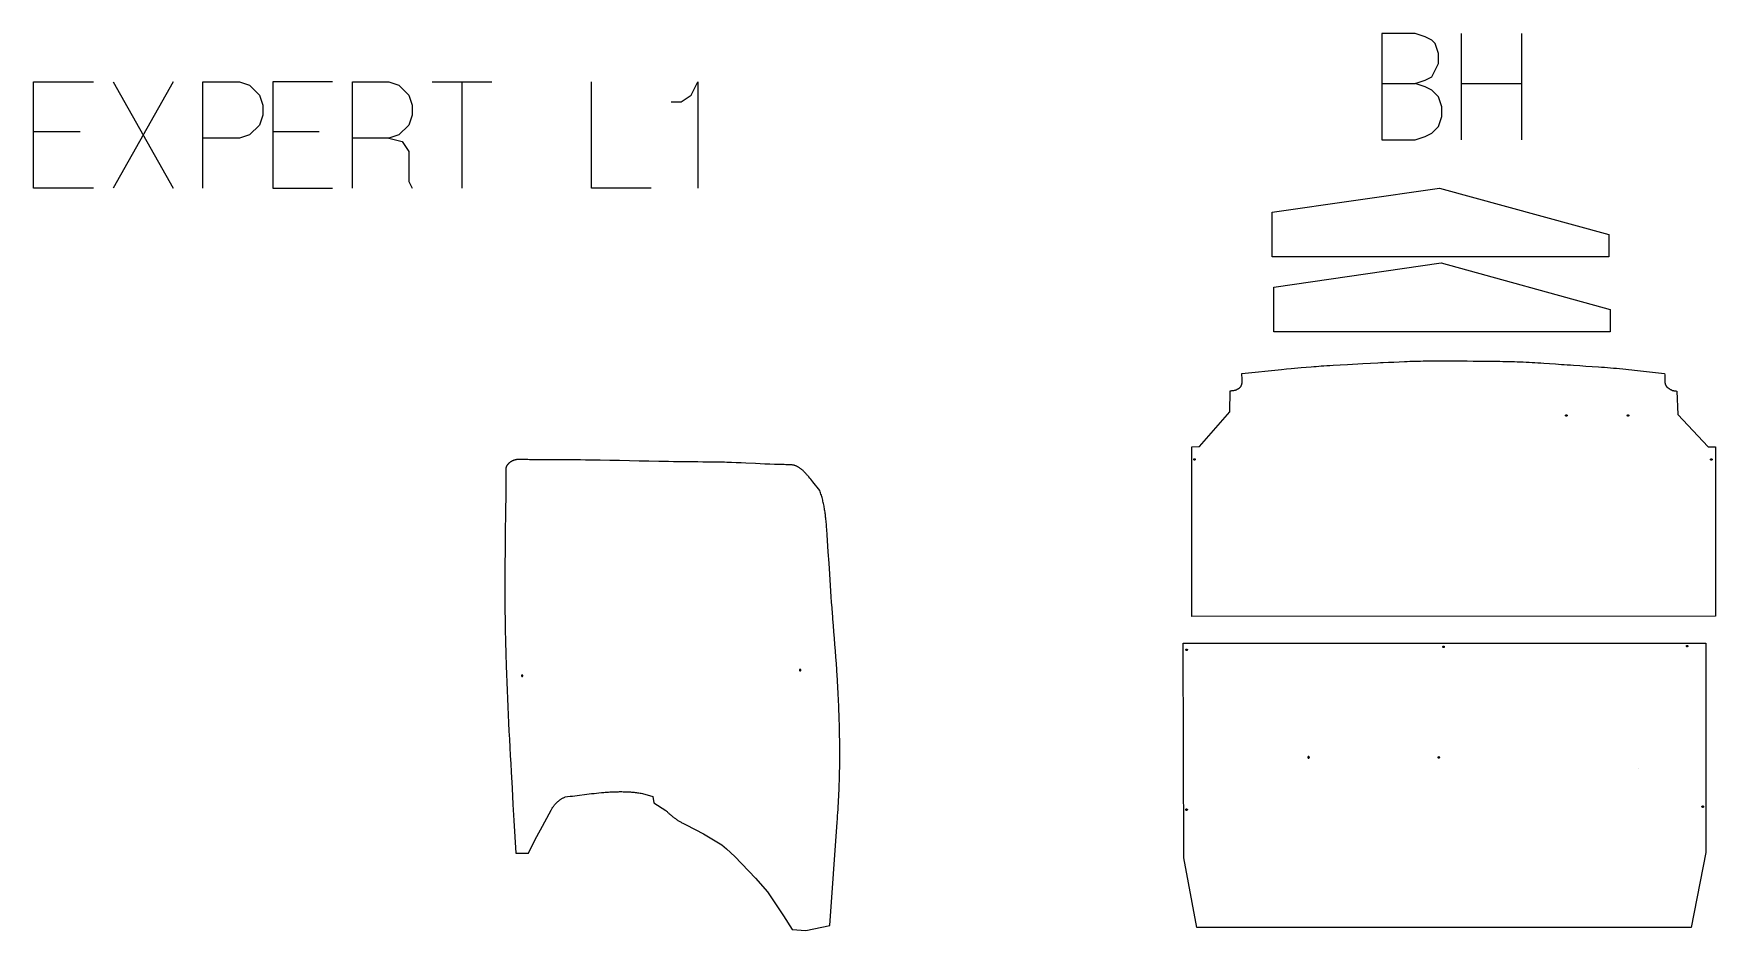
# Model space of a CAD drawing. Extents: x 0 to 7792, y 0 to 7086.
# Drawn here: x 0 to 4523, y 4674 to 7086 of the extents above; entities that cross this region are included whole.
import ezdxf

# ---------------------------------------------------------------- set-up
doc = ezdxf.new("R2010")
doc.units = 0
doc.layers.add('Default_Layer', color=1, linetype='CONTINUOUS')

msp = doc.modelspace()

# ---------------------------------------------------------------- linework, layer by layer
at = {"layer": 'Default_Layer'}
for points in [[(3626, 6951.7), (3715.3, 6951.7), (3742, 6960.7), (3759.9, 6969.6), (3768.8, 6987.4), (3777.8, 7005.3), (3777.8, 7032.1), (3768.8, 7058.9), (3759.9, 7067.8), (3742, 7076.7), (3715.3, 7085.7), (3626, 7085.7), (3626, 6799.9), (3715.3, 6799.9), (3742, 6808.8), (3759.9, 6817.8), (3777.8, 6835.6), (3786.7, 6862.4), (3786.7, 6889.2), (3777.8, 6916), (3759.9, 6933.9), (3742, 6942.8), (3715.3, 6951.7)], [(3840.3, 6799.9), (3840.3, 7085.7)], [(4001, 7085.7), (4001, 6799.9)], [(160.7, 6670.3), (0, 6670.3), (0, 6956), (160.7, 6956)], [(214.3, 6956), (375, 6670.3)], [(375, 6956), (214.3, 6670.3)], [(455.4, 6670.3), (455.4, 6956), (553.6, 6956), (580.4, 6947.1), (607.2, 6920.3), (616.1, 6893.5), (616.1, 6866.7), (607.2, 6839.9), (580.4, 6813.1), (553.6, 6804.2), (455.4, 6804.2)], [(803.7, 6956), (642.9, 6956), (642.9, 6670.3), (803.7, 6670.3)], [(857.3, 6670.3), (857.3, 6956), (955.5, 6956), (982.3, 6947.1), (1009.1, 6920.3), (1018, 6893.5), (1018, 6866.7), (1009.1, 6839.9), (982.3, 6813.1), (955.5, 6804.2), (857.3, 6804.2)], [(1071.6, 6956), (1232.3, 6956)], [(1151.9, 6956), (1151.9, 6670.3)], [(1660.9, 6670.3), (1500.2, 6670.3), (1500.2, 6956)], [(1714.5, 6902.4), (1723.4, 6902.4), (1741.3, 6902.4), (1768.1, 6920.3), (1785.9, 6956), (1785.9, 6670.3)], [(3840.3, 6951.7), (4001, 6951.7)], [(0, 6822.1), (125, 6822.1)], [(642.9, 6822.1), (768, 6822.1)], [(955.5, 6804.2), (991.2, 6795.3), (1009.1, 6768.5), (1009.1, 6688.1), (1018, 6670.3)], [(4316.5, 5109.7), (4316.7, 5109.8), (4317, 5109.7)]]:
    msp.add_lwpolyline(points, dxfattribs=at)
for points in [[(3331.2, 6485.4), (3331.2, 6605.4), (3781.2, 6670.4), (4236.2, 6545.4), (4236.2, 6485.4), (3331.2, 6485.4)], [(3334.9, 6284), (3334.9, 6404), (3784.9, 6469), (4239.9, 6344), (4239.9, 6284), (3334.9, 6284)], [(4522.7, 5518.9), (3114.9, 5518.4), (3114.9, 5974.5), (3135.2, 5975.5), (3216.6, 6068.1), (3218.2, 6124.8), (3219.2, 6124.9), (3220.2, 6125.1), (3222.2, 6125.4), (3224.2, 6125.6), (3226.2, 6125.9), (3227.1, 6126), (3228.1, 6126.2), (3229.1, 6126.3), (3230, 6126.5), (3231, 6126.7), (3231.9, 6127), (3232.8, 6127.3), (3233.6, 6127.6), (3234.5, 6127.9), (3235.3, 6128.3), (3236.2, 6128.7), (3237, 6129.1), (3237.9, 6129.6), (3238.7, 6130), (3239.6, 6130.5), (3240.4, 6131), (3241.2, 6131.5), (3242, 6132.1), (3242.7, 6132.6), (3243.4, 6133.2), (3244.1, 6133.8), (3244.7, 6134.4), (3245.2, 6135), (3245.8, 6135.6), (3246.2, 6136.2), (3246.7, 6136.9), (3247.1, 6137.6), (3247.4, 6138.3), (3247.8, 6139), (3248.1, 6139.7), (3248.4, 6140.5), (3248.6, 6141.2), (3248.9, 6142), (3249.1, 6142.8), (3249.3, 6143.5), (3249.4, 6144.3), (3249.7, 6145.9), (3250, 6147.5), (3250.1, 6147.9), (3250.1, 6148.4), (3250.2, 6149.4), (3250.2, 6150.6), (3250.2, 6151.9), (3250.1, 6153.3), (3250.1, 6154.9), (3249.9, 6158.1), (3249.7, 6161.6), (3249.4, 6165.1), (3249.2, 6168.5), (3249.1, 6170.2), (3249.1, 6171.7), (3355.5, 6182.5), (3368.9, 6183.7), (3382.3, 6184.9), (3409.2, 6187.4), (3422.6, 6188.6), (3436, 6189.7), (3442.8, 6190.3), (3449.5, 6190.8), (3456.2, 6191.3), (3462.9, 6191.8), (3470, 6192.3), (3477.7, 6192.8), (3485.9, 6193.3), (3494.6, 6193.8), (3513.3, 6194.9), (3533.2, 6196), (3574.6, 6198.3), (3595, 6199.4), (3614.6, 6200.5), (3621.7, 6200.8), (3628.9, 6201.1), (3643.3, 6201.8), (3657.7, 6202.4), (3672, 6203.1), (3686.4, 6203.7), (3693.6, 6204), (3700.8, 6204.3), (3708, 6204.5), (3715.1, 6204.8), (3722.3, 6205), (3729.5, 6205.1), (3737, 6205.2), (3744.9, 6205.4), (3753.3, 6205.4), (3762, 6205.5), (3771, 6205.5), (3780.3, 6205.6), (3789.7, 6205.6), (3799.2, 6205.6), (3818.4, 6205.5), (3837.2, 6205.4), (3855.1, 6205.3), (3871.7, 6205.1), (3903.3, 6204.8), (3919.1, 6204.7), (3934.9, 6204.4), (3942.8, 6204.3), (3950.7, 6204.2), (3958.6, 6204), (3966.4, 6203.8), (3974.3, 6203.6), (3982.2, 6203.4), (3990.1, 6203.1), (3998, 6202.8), (4005.9, 6202.5), (4013.8, 6202.1), (4021.7, 6201.7), (4029.6, 6201.3), (4037.5, 6200.8), (4045.4, 6200.3), (4053.3, 6199.8), (4061.2, 6199.3), (4077, 6198.2), (4092.8, 6197.2), (4108.6, 6196.1), (4116.5, 6195.6), (4124.4, 6195.1), (4132.7, 6194.5), (4141.1, 6193.9), (4157.8, 6192.8), (4174.5, 6191.7), (4191.3, 6190.5), (4208, 6189.4), (4216.3, 6188.8), (4224.5, 6188.2), (4232.8, 6187.5), (4241, 6186.9), (4249.1, 6186.2), (4257.2, 6185.5), (4265.3, 6184.7), (4273.4, 6183.9), (4281.5, 6183.1), (4289.5, 6182.3), (4297.6, 6181.4), (4305.6, 6180.6), (4321.8, 6178.8), (4337.9, 6177), (4354, 6175.2), (4370.1, 6173.3), (4378.2, 6172.5), (4386.2, 6171.6), (4386.4, 6168), (4386.5, 6164.1), (4386.6, 6156.1), (4386.8, 6152.4), (4386.8, 6150.7), (4386.9, 6149.1), (4387, 6147.7), (4387.1, 6146.5), (4387.3, 6145.5), (4387.3, 6145.1), (4387.4, 6144.8), (4387.6, 6144.2), (4387.8, 6143.6), (4388, 6142.9), (4388.2, 6142.3), (4388.4, 6141.7), (4388.7, 6141.1), (4389, 6140.5), (4389.2, 6139.9), (4389.5, 6139.4), (4389.9, 6138.8), (4390.2, 6138.2), (4390.5, 6137.7), (4390.9, 6137.2), (4391.3, 6136.6), (4391.7, 6136.1), (4392.1, 6135.7), (4392.6, 6135.2), (4393.2, 6134.6), (4393.9, 6134), (4394.7, 6133.4), (4395.6, 6132.7), (4396.5, 6132.1), (4397.4, 6131.4), (4398.4, 6130.8), (4399.4, 6130.1), (4400.5, 6129.5), (4401.5, 6128.9), (4402.5, 6128.3), (4403.5, 6127.8), (4404.4, 6127.3), (4405.3, 6126.9), (4406.1, 6126.5), (4406.9, 6126.2), (4407.7, 6126), (4408.5, 6125.8), (4409.4, 6125.6), (4410.2, 6125.4), (4411, 6125.3), (4411.9, 6125.1), (4412.7, 6125), (4414.4, 6124.8), (4416.1, 6124.6), (4417.8, 6124.4), (4418.6, 6124.3), (4419.5, 6124.1), (4421.6, 6061.6), (4503.6, 5974.2), (4522.7, 5974.4), (4522.7, 5518.9)], [(4119.9, 6058.4), (4119.9, 6058.6), (4119.9, 6058.8), (4120, 6059), (4120, 6059.2), (4120.1, 6059.4), (4120.2, 6059.5), (4120.3, 6059.7), (4120.4, 6059.8), (4120.6, 6060), (4120.7, 6060.1), (4120.9, 6060.2), (4121.1, 6060.3), (4121.3, 6060.3), (4121.5, 6060.4), (4121.7, 6060.4), (4121.9, 6060.4), (4122.1, 6060.4), (4122.3, 6060.4), (4122.5, 6060.3), (4122.6, 6060.3), (4122.8, 6060.2), (4123, 6060.1), (4123.1, 6060), (4123.3, 6059.8), (4123.4, 6059.7), (4123.5, 6059.5), (4123.6, 6059.4), (4123.7, 6059.2), (4123.8, 6059), (4123.8, 6058.8), (4123.9, 6058.6), (4123.9, 6058.4), (4123.9, 6058.2), (4123.8, 6058), (4123.8, 6057.8), (4123.7, 6057.6), (4123.6, 6057.5), (4123.5, 6057.3), (4123.4, 6057.2), (4123.3, 6057), (4123.1, 6056.9), (4123, 6056.8), (4122.8, 6056.7), (4122.6, 6056.6), (4122.5, 6056.5), (4122.3, 6056.5), (4122.1, 6056.4), (4121.9, 6056.4), (4121.7, 6056.4), (4121.5, 6056.5), (4121.3, 6056.5), (4121.1, 6056.6), (4120.9, 6056.7), (4120.7, 6056.8), (4120.6, 6056.9), (4120.4, 6057), (4120.3, 6057.2), (4120.2, 6057.3), (4120.1, 6057.5), (4120, 6057.6), (4120, 6057.8), (4119.9, 6058), (4119.9, 6058.2), (4119.9, 6058.4)], [(4285.9, 6058.4), (4285.9, 6058.6), (4285.9, 6058.8), (4286, 6059), (4286, 6059.2), (4286.1, 6059.4), (4286.2, 6059.5), (4286.3, 6059.7), (4286.4, 6059.8), (4286.6, 6060), (4286.7, 6060.1), (4286.9, 6060.2), (4287.1, 6060.3), (4287.3, 6060.3), (4287.5, 6060.4), (4287.7, 6060.4), (4287.9, 6060.4), (4288.1, 6060.4), (4288.3, 6060.4), (4288.5, 6060.3), (4288.6, 6060.3), (4288.8, 6060.2), (4289, 6060.1), (4289.1, 6060), (4289.3, 6059.8), (4289.4, 6059.7), (4289.5, 6059.5), (4289.6, 6059.4), (4289.7, 6059.2), (4289.8, 6059), (4289.8, 6058.8), (4289.9, 6058.6), (4289.9, 6058.4), (4289.9, 6058.2), (4289.8, 6058), (4289.8, 6057.8), (4289.7, 6057.6), (4289.6, 6057.5), (4289.5, 6057.3), (4289.4, 6057.2), (4289.3, 6057), (4289.1, 6056.9), (4289, 6056.8), (4288.8, 6056.7), (4288.6, 6056.6), (4288.5, 6056.5), (4288.3, 6056.5), (4288.1, 6056.4), (4287.9, 6056.4), (4287.7, 6056.4), (4287.5, 6056.5), (4287.3, 6056.5), (4287.1, 6056.6), (4286.9, 6056.7), (4286.7, 6056.8), (4286.6, 6056.9), (4286.4, 6057), (4286.3, 6057.2), (4286.2, 6057.3), (4286.1, 6057.5), (4286, 6057.6), (4286, 6057.8), (4285.9, 6058), (4285.9, 6058.2), (4285.9, 6058.4)], [(1429.7, 5032.7), (1436.1, 5033.5), (1442.5, 5034.3), (1448.9, 5035.1), (1455.3, 5035.9), (1468.3, 5037.6), (1481.2, 5039.2), (1487.7, 5040), (1494.2, 5040.8), (1500.7, 5041.6), (1507.2, 5042.3), (1513.7, 5043), (1520.3, 5043.7), (1526.8, 5044.3), (1533.3, 5044.9), (1536.6, 5045.1), (1539.8, 5045.4), (1543.1, 5045.6), (1546.4, 5045.8), (1549.6, 5046), (1552.9, 5046.2), (1556.2, 5046.4), (1559.4, 5046.5), (1562.7, 5046.6), (1565.9, 5046.7), (1569.2, 5046.8), (1572.5, 5046.8), (1575.7, 5046.9), (1579, 5046.9), (1582.2, 5046.9), (1585.5, 5046.8), (1588.7, 5046.7), (1592, 5046.7), (1595.2, 5046.5), (1598.5, 5046.4), (1601.7, 5046.2), (1605, 5046), (1608.2, 5045.8), (1611.4, 5045.5), (1614.7, 5045.2), (1617.9, 5044.9), (1621.1, 5044.5), (1624.3, 5044.1), (1627.6, 5043.7), (1630.8, 5043.2), (1634, 5042.7), (1637.2, 5042.1), (1637.1, 5041.8), (1665, 5034), (1668.1, 5016.9), (1700.5, 4996.1), (1702, 4994.6), (1703.5, 4993.1), (1705, 4991.6), (1706.5, 4990.2), (1708, 4988.8), (1709.5, 4987.4), (1711.1, 4986), (1712.7, 4984.6), (1714.3, 4983.3), (1715.9, 4981.9), (1717.5, 4980.6), (1719.2, 4979.3), (1720.8, 4978.1), (1722.5, 4976.8), (1724.2, 4975.6), (1725.9, 4974.4), (1727.6, 4973.2), (1729.3, 4972), (1731, 4970.9), (1732.8, 4969.7), (1734.6, 4968.6), (1736.4, 4967.5), (1738.1, 4966.5), (1740, 4965.4), (1741.8, 4964.4), (1743.6, 4963.4), (1745.5, 4962.4), (1747.3, 4961.4), (1749.2, 4960.5), (1751.1, 4959.6), (1752.9, 4958.7), (1754.8, 4957.8), (1801.3, 4933.5), (1850.5, 4903.5), (1863.6, 4893.5), (1885.3, 4872.5), (1941.1, 4814.5), (1973.8, 4777.6), (2016.7, 4713.1), (2040, 4676.1), (2076.8, 4673.8), (2141.1, 4686.9), (2160.7, 4965), (2161.4, 4973.6), (2162.1, 4982.1), (2162.7, 4990.6), (2163.3, 4999.2), (2163.8, 5007.7), (2164.3, 5016.2), (2164.8, 5024.8), (2165.2, 5033.3), (2165.6, 5041.8), (2166, 5050.4), (2166.3, 5058.9), (2166.6, 5067.4), (2166.9, 5076), (2167.1, 5084.5), (2167.3, 5093.1), (2167.5, 5101.6), (2167.7, 5110.1), (2167.8, 5118.7), (2167.9, 5127.2), (2167.9, 5135.7), (2167.9, 5144.3), (2167.9, 5152.8), (2167.9, 5161.3), (2167.9, 5169.9), (2167.8, 5178.4), (2167.7, 5186.9), (2167.6, 5195.5), (2167.4, 5204), (2167.2, 5212.5), (2167, 5221.1), (2166.8, 5229.6), (2166.5, 5238.1), (2166.3, 5246.7), (2166, 5255.2), (2165.7, 5263.7), (2165.3, 5272.3), (2165, 5280.8), (2164.6, 5289.3), (2164.2, 5297.8), (2163.8, 5306.4), (2163.4, 5314.9), (2162.9, 5323.4), (2162.5, 5332), (2162, 5340.5), (2161.5, 5349), (2161, 5357.5), (2159.9, 5374.6), (2158.8, 5391.6), (2157.6, 5408.7), (2156.4, 5425.7), (2155.1, 5442.7), (2153.8, 5459.8), (2152.4, 5476.8), (2151.1, 5493.8), (2149.6, 5510.9), (2149, 5518.4), (2148.4, 5525.9), (2147.2, 5541), (2146.1, 5556.1), (2145.1, 5571.2), (2144, 5586.3), (2143, 5601.3), (2142, 5616.4), (2141, 5631.5), (2139.1, 5661.7), (2137.1, 5691.9), (2136.1, 5707), (2135.1, 5722.1), (2134, 5737.2), (2132.9, 5752.3), (2132.4, 5759), (2131.9, 5765.7), (2131.3, 5772.3), (2131, 5775.6), (2130.7, 5778.9), (2130.3, 5782.2), (2130, 5785.5), (2129.6, 5788.8), (2129.2, 5792.1), (2128.7, 5795.4), (2128.3, 5798.7), (2127.8, 5802), (2127.3, 5805.2), (2126.8, 5808.5), (2126.2, 5811.8), (2125.6, 5815), (2125, 5818.3), (2124.3, 5821.5), (2123.6, 5824.7), (2122.8, 5828), (2122, 5831.2), (2121.2, 5834.4), (2120.3, 5837.6), (2119.4, 5840.9), (2118.4, 5844.1), (2117.4, 5847.3), (2116.3, 5850.4), (2115.2, 5853.6), (2114, 5856.8), (2114.2, 5856.9), (2095.2, 5880.5), (2089.8, 5887.1), (2087.1, 5890.4), (2084.4, 5893.7), (2083.1, 5895.3), (2081.7, 5896.9), (2080.3, 5898.5), (2078.9, 5900.1), (2077.5, 5901.7), (2076, 5903.3), (2074.6, 5904.8), (2073.1, 5906.3), (2072.1, 5907.3), (2071.1, 5908.3), (2070.1, 5909.2), (2069.1, 5910.2), (2068.1, 5911.1), (2067.1, 5912), (2066, 5912.9), (2065, 5913.7), (2063.9, 5914.6), (2062.8, 5915.4), (2061.7, 5916.3), (2060.6, 5917.1), (2059.5, 5917.8), (2058.3, 5918.6), (2057.2, 5919.3), (2056, 5920), (2054.8, 5920.7), (2053.6, 5921.3), (2052.4, 5921.9), (2051.2, 5922.4), (2049.9, 5923), (2048.7, 5923.4), (2047.4, 5923.9), (2046.1, 5924.3), (2044.9, 5924.6), (2043.7, 5924.9), (2042.5, 5925.2), (2041.3, 5925.4), (2040, 5925.6), (2038.8, 5925.7), (2038.1, 5925.8), (2037.4, 5925.8), (2032.6, 5925.9), (2027.8, 5926.1), (2023, 5926.2), (2018.2, 5926.4), (2011.8, 5926.5), (2005.4, 5926.7), (1998.9, 5926.9), (1992.5, 5927.1), (1979.7, 5927.6), (1966.8, 5928.1), (1954, 5928.7), (1941.1, 5929.3), (1915.4, 5930.5), (1902.6, 5931.1), (1889.7, 5931.6), (1876.8, 5932.2), (1870.4, 5932.4), (1864, 5932.6), (1857.6, 5932.8), (1851.1, 5933), (1844.7, 5933.1), (1838.3, 5933.2), (1831.9, 5933.4), (1825.5, 5933.4), (1819, 5933.5), (1812.6, 5933.5), (1799.5, 5933.5), (1786.4, 5933.6), (1773.2, 5933.7), (1760.1, 5933.8), (1747, 5933.9), (1733.8, 5934.1), (1720.7, 5934.3), (1707.5, 5934.5), (1694.3, 5934.7), (1681.2, 5934.9), (1654.8, 5935.5), (1628.5, 5936), (1602.2, 5936.6), (1575.8, 5937.1), (1549.5, 5937.7), (1523.2, 5938.2), (1510, 5938.4), (1496.8, 5938.6), (1483.7, 5938.8), (1470.5, 5939), (1457.4, 5939.1), (1444.3, 5939.3), (1431.1, 5939.4), (1418, 5939.4), (1404.9, 5939.4), (1391.8, 5939.4), (1375.1, 5939.4), (1366.7, 5939.4), (1358.2, 5939.4), (1349.8, 5939.4), (1345.7, 5939.5), (1341.5, 5939.5), (1337.4, 5939.6), (1333.4, 5939.7), (1329.4, 5939.8), (1325.5, 5940), (1318.6, 5940.3), (1315.6, 5940.4), (1312.8, 5940.5), (1310.3, 5940.6), (1307.9, 5940.6), (1306.8, 5940.6), (1305.7, 5940.5), (1304.6, 5940.5), (1303.6, 5940.4), (1302.6, 5940.3), (1301.5, 5940.2), (1300.6, 5940.1), (1299.6, 5940), (1298.6, 5939.8), (1297.6, 5939.6), (1296.7, 5939.4), (1295.7, 5939.2), (1294.7, 5938.9), (1293.7, 5938.6), (1292.7, 5938.3), (1291.6, 5938), (1290.6, 5937.6), (1289.5, 5937.2), (1288.3, 5936.7), (1287.2, 5936.2), (1286.5, 5935.9), (1285.8, 5935.6), (1285.1, 5935.2), (1284.4, 5934.8), (1283.7, 5934.4), (1283, 5934), (1282.3, 5933.6), (1281.6, 5933.1), (1281, 5932.6), (1280.3, 5932.1), (1279.7, 5931.6), (1279, 5931), (1278.4, 5930.5), (1277.8, 5929.9), (1277.2, 5929.3), (1276.6, 5928.7), (1276, 5928.1), (1275.4, 5927.5), (1274.9, 5926.8), (1274.4, 5926.1), (1273.9, 5925.5), (1273.4, 5924.8), (1272.9, 5924.1), (1272.5, 5923.4), (1272.1, 5922.6), (1271.7, 5921.9), (1271.3, 5921.2), (1271, 5920.4), (1270.7, 5919.7), (1270.4, 5918.9), (1270.1, 5918.1), (1269.9, 5917.3), (1269.9, 5906.9), (1269.9, 5896.5), (1269.9, 5886), (1269.9, 5875.6), (1269.8, 5865.1), (1269.8, 5854.7), (1269.6, 5833.7), (1269.3, 5812.8), (1269.1, 5791.8), (1268.5, 5749.9), (1268.2, 5728.9), (1267.9, 5707.9), (1267.7, 5686.9), (1267.4, 5666), (1267.3, 5645), (1267.2, 5634.5), (1267.1, 5624.1), (1267.1, 5613.6), (1267.1, 5603.2), (1267.1, 5592.7), (1267.1, 5582.3), (1267.2, 5571.3), (1267.2, 5560.3), (1267.3, 5549.3), (1267.4, 5538.4), (1267.6, 5527.4), (1267.7, 5516.4), (1267.9, 5505.5), (1268.1, 5494.5), (1268.3, 5483.5), (1268.5, 5472.6), (1268.7, 5461.6), (1269, 5450.7), (1269.3, 5439.7), (1269.6, 5428.7), (1269.9, 5417.8), (1270.2, 5406.8), (1270.5, 5395.9), (1270.9, 5384.9), (1271.7, 5363), (1272.5, 5341.1), (1273.3, 5319.2), (1274.3, 5297.3), (1275.2, 5275.4), (1276.2, 5253.5), (1277.3, 5231.6), (1278.3, 5209.7), (1279.4, 5187.8), (1280.6, 5165.9), (1281.7, 5144), (1282.9, 5122.1), (1284.1, 5100.2), (1286.6, 5056.5), (1289.1, 5012.7), (1291.6, 4968.9), (1294.1, 4925.1), (1296.6, 4881.3), (1296.5, 4881.3), (1330.8, 4881.8), (1349, 4918.5), (1363.1, 4944.1), (1391.6, 4997.4), (1392.4, 4998.9), (1393.2, 5000.3), (1394.1, 5001.7), (1394.9, 5003.1), (1395.8, 5004.5), (1396.8, 5005.9), (1397.8, 5007.2), (1398.8, 5008.5), (1399.8, 5009.8), (1400.8, 5011.1), (1401.9, 5012.4), (1403, 5013.6), (1404.1, 5014.8), (1405.3, 5016), (1406.5, 5017.2), (1407.7, 5018.3), (1408.9, 5019.4), (1410.1, 5020.5), (1411.4, 5021.6), (1412.7, 5022.6), (1414, 5023.6), (1415.3, 5024.6), (1416.7, 5025.5), (1418.1, 5026.4), (1419.5, 5027.3), (1420.9, 5028.2), (1422.3, 5029), (1423.8, 5029.8), (1425.2, 5030.6), (1426.7, 5031.3), (1428.2, 5032.1), (1429.7, 5032.7)], [(3119.9, 5940.4), (3119.9, 5940.6), (3119.9, 5940.8), (3120, 5941), (3120, 5941.2), (3120.1, 5941.4), (3120.2, 5941.5), (3120.3, 5941.7), (3120.4, 5941.8), (3120.6, 5942), (3120.7, 5942.1), (3120.9, 5942.2), (3121.1, 5942.3), (3121.3, 5942.3), (3121.5, 5942.4), (3121.7, 5942.4), (3121.9, 5942.4), (3122.1, 5942.4), (3122.3, 5942.4), (3122.5, 5942.3), (3122.6, 5942.3), (3122.8, 5942.2), (3123, 5942.1), (3123.1, 5942), (3123.3, 5941.8), (3123.4, 5941.7), (3123.5, 5941.5), (3123.6, 5941.4), (3123.7, 5941.2), (3123.8, 5941), (3123.8, 5940.8), (3123.9, 5940.6), (3123.9, 5940.4), (3123.9, 5940.2), (3123.8, 5940), (3123.8, 5939.8), (3123.7, 5939.6), (3123.6, 5939.5), (3123.5, 5939.3), (3123.4, 5939.2), (3123.3, 5939), (3123.1, 5938.9), (3123, 5938.8), (3122.8, 5938.7), (3122.6, 5938.6), (3122.5, 5938.5), (3122.3, 5938.5), (3122.1, 5938.4), (3121.9, 5938.4), (3121.7, 5938.4), (3121.5, 5938.5), (3121.3, 5938.5), (3121.1, 5938.6), (3120.9, 5938.7), (3120.7, 5938.8), (3120.6, 5938.9), (3120.4, 5939), (3120.3, 5939.2), (3120.2, 5939.3), (3120.1, 5939.5), (3120, 5939.6), (3120, 5939.8), (3119.9, 5940), (3119.9, 5940.2), (3119.9, 5940.4)], [(4509.9, 5940.4), (4509.9, 5940.6), (4509.9, 5940.8), (4510, 5941), (4510, 5941.2), (4510.1, 5941.4), (4510.2, 5941.5), (4510.3, 5941.7), (4510.4, 5941.8), (4510.6, 5942), (4510.7, 5942.1), (4510.9, 5942.2), (4511.1, 5942.3), (4511.3, 5942.3), (4511.5, 5942.4), (4511.7, 5942.4), (4511.9, 5942.4), (4512.1, 5942.4), (4512.3, 5942.4), (4512.5, 5942.3), (4512.6, 5942.3), (4512.8, 5942.2), (4513, 5942.1), (4513.1, 5942), (4513.3, 5941.8), (4513.4, 5941.7), (4513.5, 5941.5), (4513.6, 5941.4), (4513.7, 5941.2), (4513.8, 5941), (4513.8, 5940.8), (4513.9, 5940.6), (4513.9, 5940.4), (4513.9, 5940.2), (4513.8, 5940), (4513.8, 5939.8), (4513.7, 5939.6), (4513.6, 5939.5), (4513.5, 5939.3), (4513.4, 5939.2), (4513.3, 5939), (4513.1, 5938.9), (4513, 5938.8), (4512.8, 5938.7), (4512.6, 5938.6), (4512.5, 5938.5), (4512.3, 5938.5), (4512.1, 5938.4), (4511.9, 5938.4), (4511.7, 5938.4), (4511.5, 5938.5), (4511.3, 5938.5), (4511.1, 5938.6), (4510.9, 5938.7), (4510.7, 5938.8), (4510.6, 5938.9), (4510.4, 5939), (4510.3, 5939.2), (4510.2, 5939.3), (4510.1, 5939.5), (4510, 5939.6), (4510, 5939.8), (4509.9, 5940), (4509.9, 5940.2), (4509.9, 5940.4)], [(4457.7, 4681.9), (3128.2, 4681.5), (3093, 4869.1), (3091.7, 5446.6), (3560.2, 5446.6), (4028.8, 5446.6), (4497.3, 5446.6), (4497.3, 4882.9), (4457.7, 4681.9)], [(3098.7, 5428.4), (3098.7, 5428.6), (3098.7, 5428.8), (3098.8, 5429), (3098.8, 5429.2), (3098.9, 5429.4), (3099, 5429.5), (3099.1, 5429.7), (3099.3, 5429.8), (3099.4, 5430), (3099.6, 5430.1), (3099.7, 5430.2), (3099.9, 5430.3), (3100.1, 5430.3), (3100.3, 5430.4), (3100.5, 5430.4), (3100.7, 5430.4), (3100.9, 5430.4), (3101.1, 5430.4), (3101.3, 5430.3), (3101.5, 5430.3), (3101.6, 5430.2), (3101.8, 5430.1), (3102, 5430), (3102.1, 5429.8), (3102.2, 5429.7), (3102.3, 5429.5), (3102.4, 5429.4), (3102.5, 5429.2), (3102.6, 5429), (3102.7, 5428.8), (3102.7, 5428.6), (3102.7, 5428.4), (3102.7, 5428.2), (3102.7, 5428), (3102.6, 5427.8), (3102.5, 5427.6), (3102.4, 5427.5), (3102.3, 5427.3), (3102.2, 5427.2), (3102.1, 5427), (3102, 5426.9), (3101.8, 5426.8), (3101.6, 5426.7), (3101.5, 5426.6), (3101.3, 5426.5), (3101.1, 5426.5), (3100.9, 5426.4), (3100.7, 5426.4), (3100.5, 5426.4), (3100.3, 5426.5), (3100.1, 5426.5), (3099.9, 5426.6), (3099.7, 5426.7), (3099.6, 5426.8), (3099.4, 5426.9), (3099.3, 5427), (3099.1, 5427.2), (3099, 5427.3), (3098.9, 5427.5), (3098.8, 5427.6), (3098.8, 5427.8), (3098.7, 5428), (3098.7, 5428.2), (3098.7, 5428.4)], [(3789.7, 5436.4), (3789.7, 5436.6), (3789.7, 5436.8), (3789.8, 5437), (3789.8, 5437.2), (3789.9, 5437.4), (3790, 5437.5), (3790.1, 5437.7), (3790.3, 5437.8), (3790.4, 5438), (3790.6, 5438.1), (3790.7, 5438.2), (3790.9, 5438.3), (3791.1, 5438.3), (3791.3, 5438.4), (3791.5, 5438.4), (3791.7, 5438.4), (3791.9, 5438.4), (3792.1, 5438.4), (3792.3, 5438.3), (3792.5, 5438.3), (3792.6, 5438.2), (3792.8, 5438.1), (3793, 5438), (3793.1, 5437.8), (3793.2, 5437.7), (3793.3, 5437.5), (3793.4, 5437.4), (3793.5, 5437.2), (3793.6, 5437), (3793.7, 5436.8), (3793.7, 5436.6), (3793.7, 5436.4), (3793.7, 5436.2), (3793.7, 5436), (3793.6, 5435.8), (3793.5, 5435.6), (3793.4, 5435.5), (3793.3, 5435.3), (3793.2, 5435.2), (3793.1, 5435), (3793, 5434.9), (3792.8, 5434.8), (3792.6, 5434.7), (3792.5, 5434.6), (3792.3, 5434.5), (3792.1, 5434.5), (3791.9, 5434.4), (3791.7, 5434.4), (3791.5, 5434.4), (3791.3, 5434.5), (3791.1, 5434.5), (3790.9, 5434.6), (3790.7, 5434.7), (3790.6, 5434.8), (3790.4, 5434.9), (3790.3, 5435), (3790.1, 5435.2), (3790, 5435.3), (3789.9, 5435.5), (3789.8, 5435.6), (3789.8, 5435.8), (3789.7, 5436), (3789.7, 5436.2), (3789.7, 5436.4)], [(4444.7, 5438.4), (4444.7, 5438.6), (4444.7, 5438.8), (4444.8, 5439), (4444.8, 5439.2), (4444.9, 5439.4), (4445, 5439.5), (4445.1, 5439.7), (4445.3, 5439.8), (4445.4, 5440), (4445.6, 5440.1), (4445.7, 5440.2), (4445.9, 5440.3), (4446.1, 5440.3), (4446.3, 5440.4), (4446.5, 5440.4), (4446.7, 5440.4), (4446.9, 5440.4), (4447.1, 5440.4), (4447.3, 5440.3), (4447.5, 5440.3), (4447.6, 5440.2), (4447.8, 5440.1), (4448, 5440), (4448.1, 5439.8), (4448.2, 5439.7), (4448.3, 5439.5), (4448.4, 5439.4), (4448.5, 5439.2), (4448.6, 5439), (4448.7, 5438.8), (4448.7, 5438.6), (4448.7, 5438.4), (4448.7, 5438.2), (4448.7, 5438), (4448.6, 5437.8), (4448.5, 5437.6), (4448.4, 5437.5), (4448.3, 5437.3), (4448.2, 5437.2), (4448.1, 5437), (4448, 5436.9), (4447.8, 5436.8), (4447.6, 5436.7), (4447.5, 5436.6), (4447.3, 5436.5), (4447.1, 5436.5), (4446.9, 5436.4), (4446.7, 5436.4), (4446.5, 5436.4), (4446.3, 5436.5), (4446.1, 5436.5), (4445.9, 5436.6), (4445.7, 5436.7), (4445.6, 5436.8), (4445.4, 5436.9), (4445.3, 5437), (4445.1, 5437.2), (4445, 5437.3), (4444.9, 5437.5), (4444.8, 5437.6), (4444.8, 5437.8), (4444.7, 5438), (4444.7, 5438.2), (4444.7, 5438.4)], [(1315.9, 5358.7), (1315.8, 5358.9), (1315.8, 5359.1), (1315.8, 5359.3), (1315.7, 5359.5), (1315.6, 5359.6), (1315.5, 5359.8), (1315.4, 5360), (1315.3, 5360.1), (1315.1, 5360.2), (1315, 5360.3), (1314.8, 5360.4), (1314.6, 5360.5), (1314.5, 5360.6), (1314.3, 5360.6), (1314.1, 5360.7), (1313.9, 5360.7), (1313.7, 5360.7), (1313.5, 5360.6), (1313.3, 5360.6), (1313.1, 5360.5), (1312.9, 5360.4), (1312.7, 5360.3), (1312.6, 5360.2), (1312.4, 5360.1), (1312.3, 5360), (1312.2, 5359.8), (1312.1, 5359.6), (1312, 5359.5), (1311.9, 5359.3), (1311.9, 5359.1), (1311.9, 5358.9), (1311.9, 5358.7), (1311.9, 5358.5), (1311.9, 5358.3), (1311.9, 5358.1), (1312, 5357.9), (1312.1, 5357.7), (1312.2, 5357.6), (1312.3, 5357.4), (1312.4, 5357.3), (1312.6, 5357.1), (1312.7, 5357), (1312.9, 5356.9), (1313.1, 5356.8), (1313.3, 5356.8), (1313.5, 5356.7), (1313.7, 5356.7), (1313.9, 5356.7), (1314.1, 5356.7), (1314.3, 5356.7), (1314.5, 5356.8), (1314.6, 5356.8), (1314.8, 5356.9), (1315, 5357), (1315.1, 5357.1), (1315.3, 5357.3), (1315.4, 5357.4), (1315.5, 5357.6), (1315.6, 5357.7), (1315.7, 5357.9), (1315.8, 5358.1), (1315.8, 5358.3), (1315.8, 5358.5), (1315.9, 5358.7)], [(2063.4, 5373.7), (2063.4, 5373.9), (2063.3, 5374.1), (2063.3, 5374.3), (2063.2, 5374.5), (2063.1, 5374.6), (2063, 5374.8), (2062.9, 5375), (2062.8, 5375.1), (2062.6, 5375.2), (2062.5, 5375.3), (2062.3, 5375.4), (2062.1, 5375.5), (2062, 5375.6), (2061.8, 5375.6), (2061.6, 5375.7), (2061.4, 5375.7), (2061.2, 5375.7), (2061, 5375.6), (2060.8, 5375.6), (2060.6, 5375.5), (2060.4, 5375.4), (2060.2, 5375.3), (2060.1, 5375.2), (2060, 5375.1), (2059.8, 5375), (2059.7, 5374.8), (2059.6, 5374.6), (2059.5, 5374.5), (2059.5, 5374.3), (2059.4, 5374.1), (2059.4, 5373.9), (2059.4, 5373.7), (2059.4, 5373.5), (2059.4, 5373.3), (2059.5, 5373.1), (2059.5, 5372.9), (2059.6, 5372.7), (2059.7, 5372.6), (2059.8, 5372.4), (2060, 5372.3), (2060.1, 5372.1), (2060.2, 5372), (2060.4, 5371.9), (2060.6, 5371.8), (2060.8, 5371.8), (2061, 5371.7), (2061.2, 5371.7), (2061.4, 5371.7), (2061.6, 5371.7), (2061.8, 5371.7), (2062, 5371.8), (2062.1, 5371.8), (2062.3, 5371.9), (2062.5, 5372), (2062.6, 5372.1), (2062.8, 5372.3), (2062.9, 5372.4), (2063, 5372.6), (2063.1, 5372.7), (2063.2, 5372.9), (2063.3, 5373.1), (2063.3, 5373.3), (2063.4, 5373.5), (2063.4, 5373.7)], [(3426.8, 5139.1), (3426.8, 5138.9), (3426.8, 5138.7), (3426.9, 5138.5), (3426.9, 5138.3), (3427, 5138.2), (3427.1, 5138), (3427.2, 5137.9), (3427.4, 5137.7), (3427.5, 5137.6), (3427.7, 5137.5), (3427.8, 5137.4), (3428, 5137.3), (3428.2, 5137.2), (3428.4, 5137.2), (3428.6, 5137.1), (3428.8, 5137.1), (3429, 5137.1), (3429.2, 5137.2), (3429.4, 5137.2), (3429.6, 5137.3), (3429.7, 5137.4), (3429.9, 5137.5), (3430, 5137.6), (3430.2, 5137.7), (3430.3, 5137.9), (3430.4, 5138), (3430.5, 5138.2), (3430.6, 5138.3), (3430.7, 5138.5), (3430.7, 5138.7), (3430.8, 5138.9), (3430.8, 5139.1), (3430.8, 5139.3), (3430.7, 5139.5), (3430.7, 5139.7), (3430.6, 5139.9), (3430.5, 5140.1), (3430.4, 5140.2), (3430.3, 5140.4), (3430.2, 5140.5), (3430, 5140.7), (3429.9, 5140.8), (3429.7, 5140.9), (3429.6, 5141), (3429.4, 5141), (3429.2, 5141.1), (3429, 5141.1), (3428.8, 5141.1), (3428.6, 5141.1), (3428.4, 5141.1), (3428.2, 5141), (3428, 5141), (3427.8, 5140.9), (3427.7, 5140.8), (3427.5, 5140.7), (3427.4, 5140.5), (3427.2, 5140.4), (3427.1, 5140.2), (3427, 5140.1), (3426.9, 5139.9), (3426.9, 5139.7), (3426.8, 5139.5), (3426.8, 5139.3), (3426.8, 5139.1)], [(3098.7, 4998.4), (3098.7, 4998.6), (3098.7, 4998.8), (3098.8, 4999), (3098.8, 4999.2), (3098.9, 4999.4), (3099, 4999.5), (3099.1, 4999.7), (3099.3, 4999.8), (3099.4, 5000), (3099.6, 5000.1), (3099.7, 5000.2), (3099.9, 5000.3), (3100.1, 5000.3), (3100.3, 5000.4), (3100.5, 5000.4), (3100.7, 5000.4), (3100.9, 5000.4), (3101.1, 5000.4), (3101.3, 5000.3), (3101.5, 5000.3), (3101.6, 5000.2), (3101.8, 5000.1), (3102, 5000), (3102.1, 4999.8), (3102.2, 4999.7), (3102.3, 4999.5), (3102.4, 4999.4), (3102.5, 4999.2), (3102.6, 4999), (3102.7, 4998.8), (3102.7, 4998.6), (3102.7, 4998.4), (3102.7, 4998.2), (3102.7, 4998), (3102.6, 4997.8), (3102.5, 4997.6), (3102.4, 4997.5), (3102.3, 4997.3), (3102.2, 4997.2), (3102.1, 4997), (3102, 4996.9), (3101.8, 4996.8), (3101.6, 4996.7), (3101.5, 4996.6), (3101.3, 4996.5), (3101.1, 4996.5), (3100.9, 4996.4), (3100.7, 4996.4), (3100.5, 4996.4), (3100.3, 4996.5), (3100.1, 4996.5), (3099.9, 4996.6), (3099.7, 4996.7), (3099.6, 4996.8), (3099.4, 4996.9), (3099.3, 4997), (3099.1, 4997.2), (3099, 4997.3), (3098.9, 4997.5), (3098.8, 4997.6), (3098.8, 4997.8), (3098.7, 4998), (3098.7, 4998.2), (3098.7, 4998.4)], [(4486.7, 5006.4), (4486.7, 5006.6), (4486.7, 5006.8), (4486.8, 5007), (4486.8, 5007.2), (4486.9, 5007.4), (4487, 5007.5), (4487.1, 5007.7), (4487.3, 5007.8), (4487.4, 5008), (4487.6, 5008.1), (4487.7, 5008.2), (4487.9, 5008.3), (4488.1, 5008.3), (4488.3, 5008.4), (4488.5, 5008.4), (4488.7, 5008.4), (4488.9, 5008.4), (4489.1, 5008.4), (4489.3, 5008.3), (4489.5, 5008.3), (4489.6, 5008.2), (4489.8, 5008.1), (4490, 5008), (4490.1, 5007.8), (4490.2, 5007.7), (4490.3, 5007.5), (4490.4, 5007.4), (4490.5, 5007.2), (4490.6, 5007), (4490.7, 5006.8), (4490.7, 5006.6), (4490.7, 5006.4), (4490.7, 5006.2), (4490.7, 5006), (4490.6, 5005.8), (4490.5, 5005.6), (4490.4, 5005.5), (4490.3, 5005.3), (4490.2, 5005.2), (4490.1, 5005), (4490, 5004.9), (4489.8, 5004.8), (4489.6, 5004.7), (4489.5, 5004.6), (4489.3, 5004.5), (4489.1, 5004.5), (4488.9, 5004.4), (4488.7, 5004.4), (4488.5, 5004.4), (4488.3, 5004.5), (4488.1, 5004.5), (4487.9, 5004.6), (4487.7, 5004.7), (4487.6, 5004.8), (4487.4, 5004.9), (4487.3, 5005), (4487.1, 5005.2), (4487, 5005.3), (4486.9, 5005.5), (4486.8, 5005.6), (4486.8, 5005.8), (4486.7, 5006), (4486.7, 5006.2), (4486.7, 5006.4)]]:
    msp.add_lwpolyline(points, close=True, dxfattribs=at)
msp.add_lwpolyline([(3780.8, 5139.1, -0.414214), (3778.8, 5137.1, -0.414214), (3776.8, 5139.1, -0.414214), (3778.8, 5141.1, -0.414214), (3780.8, 5139.1)], format="xyb", close=True, dxfattribs=at)

doc.saveas('drawing.dxf')
